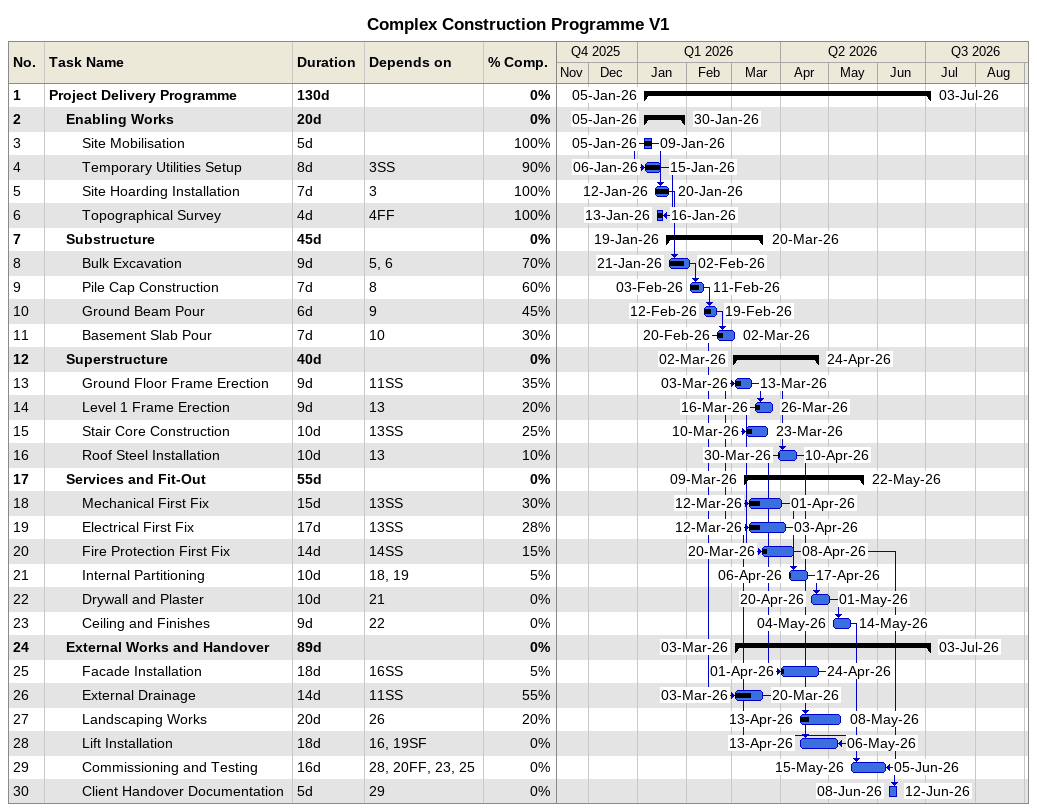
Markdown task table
Complex Construction Programme V1

| ID | Level | Task | Duration | Start | Finish | Predecessors | % complete |
|---|---|---|---|---|---|---|---|
| 1 | 1 | **Project Delivery Programme** | 130d | 2026-01-05 | 2026-07-03 |  | 0 |
| 2 | 2 | **Enabling Works** | 20d | 2026-01-05 | 2026-01-30 |  | 0 |
| 3 | 3 | Site Mobilisation | 5d | 2026-01-05 | 2026-01-09 |  | 100 |
| 4 | 3 | Temporary Utilities Setup | 8d | 2026-01-06 | 2026-01-15 | 3SS | 90 |
| 5 | 3 | Site Hoarding Installation | 7d | 2026-01-12 | 2026-01-20 | 3 | 100 |
| 6 | 3 | Topographical Survey | 4d | 2026-01-13 | 2026-01-16 | 4FF | 100 |
| 7 | 2 | **Substructure** | 45d | 2026-01-19 | 2026-03-20 |  | 0 |
| 8 | 3 | Bulk Excavation | 9d | 2026-01-21 | 2026-02-02 | 5, 6 | 70 |
| 9 | 3 | Pile Cap Construction | 7d | 2026-02-03 | 2026-02-11 | 8 | 60 |
| 10 | 3 | Ground Beam Pour | 6d | 2026-02-12 | 2026-02-19 | 9 | 45 |
| 11 | 3 | Basement Slab Pour | 7d | 2026-02-20 | 2026-03-02 | 10 | 30 |
| 12 | 2 | **Superstructure** | 40d | 2026-03-02 | 2026-04-24 |  | 0 |
| 13 | 3 | Ground Floor Frame Erection | 9d | 2026-03-03 | 2026-03-13 | 11SS | 35 |
| 14 | 3 | Level 1 Frame Erection | 9d | 2026-03-16 | 2026-03-26 | 13 | 20 |
| 15 | 3 | Stair Core Construction | 10d | 2026-03-10 | 2026-03-23 | 13SS | 25 |
| 16 | 3 | Roof Steel Installation | 10d | 2026-03-30 | 2026-04-10 | 13 | 10 |
| 17 | 2 | **Services and Fit-Out** | 55d | 2026-03-09 | 2026-05-22 |  | 0 |
| 18 | 3 | Mechanical First Fix | 15d | 2026-03-12 | 2026-04-01 | 13SS | 30 |
| 19 | 3 | Electrical First Fix | 17d | 2026-03-12 | 2026-04-03 | 13SS | 28 |
| 20 | 3 | Fire Protection First Fix | 14d | 2026-03-20 | 2026-04-08 | 14SS | 15 |
| 21 | 3 | Internal Partitioning | 10d | 2026-04-06 | 2026-04-17 | 18, 19 | 5 |
| 22 | 3 | Drywall and Plaster | 10d | 2026-04-20 | 2026-05-01 | 21 | 0 |
| 23 | 3 | Ceiling and Finishes | 9d | 2026-05-04 | 2026-05-14 | 22 | 0 |
| 24 | 2 | **External Works and Handover** | 89d | 2026-03-03 | 2026-07-03 |  | 0 |
| 25 | 3 | Facade Installation | 18d | 2026-04-01 | 2026-04-24 | 16SS | 5 |
| 26 | 3 | External Drainage | 14d | 2026-03-03 | 2026-03-20 | 11SS | 55 |
| 27 | 3 | Landscaping Works | 20d | 2026-04-13 | 2026-05-08 | 26 | 20 |
| 28 | 3 | Lift Installation | 18d | 2026-04-13 | 2026-05-06 | 16, 19SF | 0 |
| 29 | 3 | Commissioning and Testing | 16d | 2026-05-15 | 2026-06-05 | 28, 20FF, 23, 25 | 0 |
| 30 | 3 | Client Handover Documentation | 5d | 2026-06-08 | 2026-06-12 | 29 | 0 |
